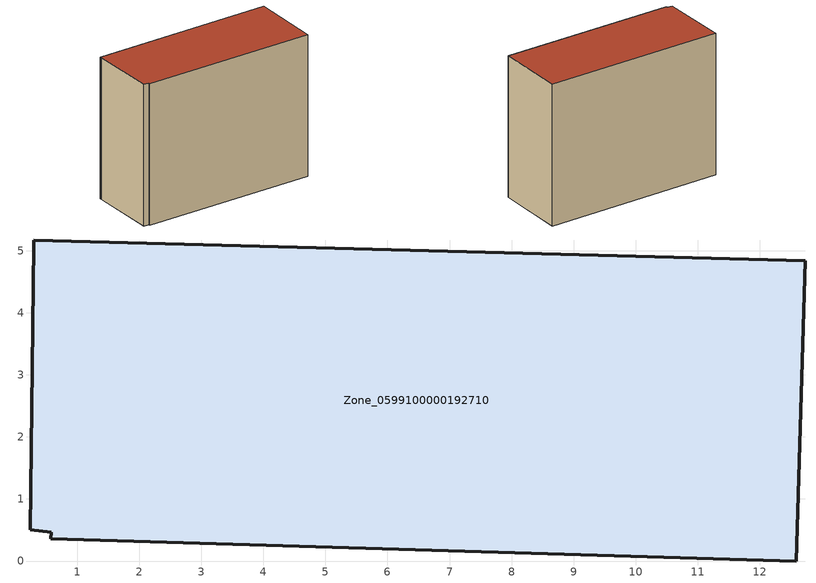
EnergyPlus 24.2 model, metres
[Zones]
Zone_0599100000192710
 floor ground (C_G): 0.3,5.17 12.73,4.84 12.59,0 0.58,0.36 0.58,0.46 0.24,0.5 0.3,5.09 z0
 wall outside (C_F): 0.58,0.36 12.59,0 12.73,4.84 0.3,5.17 0.3,5.09 0.24,0.5 0.58,0.46 0.58,0.36 z0:9.91
 roof outside (C_R): 12.73,4.84 0.3,5.17 0.3,5.09 0.24,0.5 0.58,0.46 0.58,0.36 12.59,0 z9.91
[BUILDING]
Pand.0599100000192710: North Axis=0; Terrain=City; Loads Convergence Tolerance Value=0.04; Temperature Convergence Tolerance Value=0.4; Solar Distribution=FullExterior; Maximum Number of Warmup Days=25; Minimum Number of Warmup Days=1
[Site:Location]
Rotterdam.The.Hague.AP_ZH_NLD Design_Conditions: Latitude=51.96; Longitude=4.45; Time Zone=1; Elevation=-4.5
[SITE:GROUNDTEMPERATURE:BUILDINGSURFACE]
18, 18, 18, 18, 18, 18, 18, 18, 18, 18, 18, 18
[MATERIAL] Thermal Absorptance=0.9; Solar Absorptance=0.7; Visible Absorptance=0.7
Name | Roughness | Thickness | Conductivity | Density | Specific Heat
G.TI.1946 | MediumSmooth | 0.15 | 1 | 540 | 1210
F.TI.1946 | Rough | 0.3 | 0.857143 | 1920 | 840
R.TI.1946 | MediumRough | 0.2 | 0.1 | 1500 | 1000
[CONSTRUCTION]
C_G: G.TI.1946
C_F: F.TI.1946
C_R: R.TI.1946
[ZONE]
Zone_0599100000192710: Type=1; Multiplier=1; Ceiling Height=Autocalculate; Volume=Autocalculate; Floor Area=autocalculate; Part of Total Floor Area=Yes
[ZONEINFILTRATION:DESIGNFLOWRATE]
Infil_Zone_0599100000192710: Zone or ZoneList or Space or SpaceList=Zone_0599100000192710; Schedule=AlwaysOn; Design Flow Rate Calculation Method=Flow/Area; Flow Rate per Floor Area=0.003; Constant Term Coefficient=1; Temperature Term Coefficient=0; Velocity Term Coefficient=0; Velocity Squared Term Coefficient=0
[HVACTEMPLATE:ZONE:IDEALLOADSAIRSYSTEM]
Zone_0599100000192710: Maximum Heating Supply Air Temperature=50; Minimum Cooling Supply Air Temperature=13; Maximum Heating Supply Air Humidity Ratio=0.0156; Minimum Cooling Supply Air Humidity Ratio=0.0077; Heating Limit=NoLimit; Cooling Limit=NoLimit; Dehumidification Control Type=ConstantSensibleHeatRatio; Cooling Sensible Heat Ratio=0.7; Dehumidification Setpoint=60; Humidification Control Type=None; Humidification Setpoint=30; Outdoor Air Method=None; Outdoor Air Flow Rate per Person=0.00944; Outdoor Air Flow Rate per Zone Floor Area=0; Outdoor Air Flow Rate per Zone=0; Demand Controlled Ventilation Type=None; Outdoor Air Economizer Type=NoEconomizer; Heat Recovery Type=None; Sensible Heat Recovery Effectiveness=0.7; Latent Heat Recovery Effectiveness=0.65
[ZONECONTROL:THERMOSTAT]
ThermostatControl_Zone_0599100000192710: Zone or ZoneList=Zone_0599100000192710; Control Type Schedule=DualSetpointControlType; Control 1=Thermostat_Zone_0599100000192710; Temperature Difference Between Cutout And Setpoint=0
[THERMOSTATSETPOINT:DUALSETPOINT]
Thermostat_Zone_0599100000192710: Heating Setpoint Temperature Schedule=HeatingSetpoint_Zone_0599100000192710; Cooling Setpoint Temperature Schedule=CoolingSetpoint_Zone_0599100000192710
[SCHEDULE:COMPACT]
HeatingSetpoint_Zone_0599100000192710: Through: 12/31, For: AllDays, Until: 24:00, 21
CoolingSetpoint_Zone_0599100000192710: Through: 12/31, For: AllDays, Until: 24:00, 24
DualSetpointControlType: Through: 12/31, For: AllDays, Until: 24:00, 4
AlwaysOn: Through: 12/31, For: AllDays, Until: 24:00, 1
